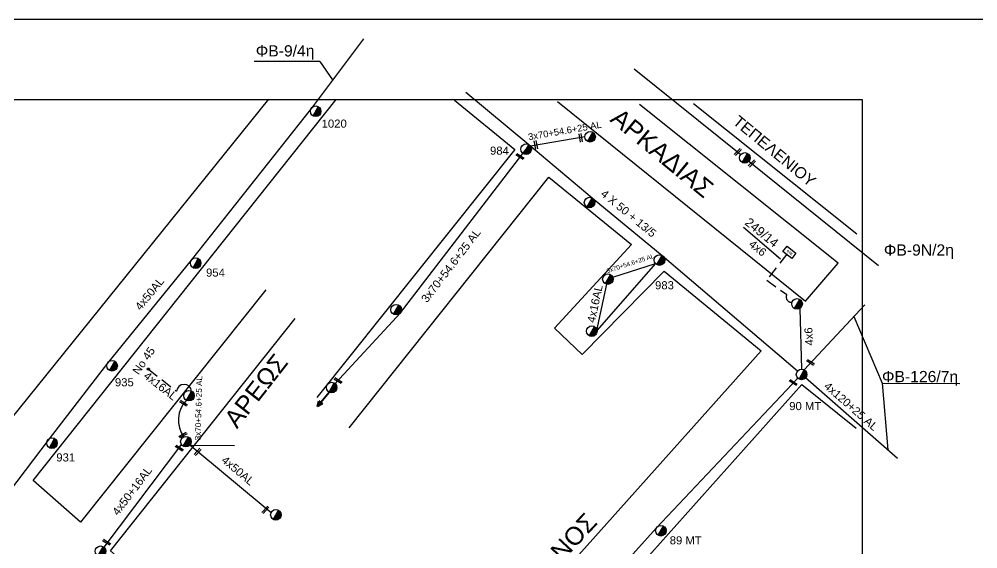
# Model space of a CAD drawing. Header units: millimetres. Extents: x 1421 to 7149, y 887 to 1917.
# Drawn here: x 6801.4 to 7014.8, y 1799.5 to 1917.4 of the extents above; entities that cross this region are included whole.
import ezdxf
from ezdxf.enums import TextEntityAlignment as Align

# ---------------------------------------------------------------- set-up
doc = ezdxf.new("R2010")
doc.units = ezdxf.units.MM
doc.linetypes.add('DASHED', pattern=[19.05, 12.7, -6.35])
for name, color, linetype in [('4 X 50 + 13.5', 7, 'SYN_LINE'), ('Pillar OTE', 7, 'Continuous'), ('Άγνωστα', 7, 'Continuous'), ('Γυμνά εναέρια ΧΤ (3Φ)   4x16AL', 7, 'Continuous'), ('Γυμνά εναέρια ΧΤ (3Φ) 4x50AL', 7, 'Continuous'), ('Γυμνά εναέρια ΧΤ και ΦΟΠ (3Φ)   4x50+16AL', 7, 'Continuous'), ('Εναέρια παροχή ΧΤ 4x16', 7, 'SYN_LINE'), ('Επίτονοι', 7, 'Continuous'), ('Επιγραφές - Σχήματα', 7, 'Continuous'), ('Μηχανική τομή', 7, 'Continuous'), ('Στύλος ΦΜ', 7, 'Continuous'), ('Στύλος ΦΜ @ 1', 7, 'Continuous'), ('Συνδέσεις', 7, 'Continuous'), ('Συνεστραμμένα ΧΤ   3x70+54.6+25 AL', 7, 'SYN_LINE'), ('Συνεστραμμένα ΧΤ   4x120+25 AL', 7, 'SYN_LINE'), ('Υπόβαθρο ΔΕΗ', 7, 'Continuous'), ('Υπόγεια καλώδια Παροχών ΧΤ   4x16AL', 7, 'DASHED'), ('Υπόγεια καλώδια Παροχών ΧΤ   4x6', 7, 'DASHED')]:
    doc.layers.add(name, color=color, linetype=linetype)
doc.styles.add('arial', font='arial.ttf')
doc.styles.get("Standard").update_dxf_attribs({"font": 'arial.ttf'})
doc.linetypes.add('SYN_LINE', pattern='A,0.5,-0.0001,["/\\/\\/\\/",Standard,S=0.1,R=0,X=0,Y=-0.05],-0.25', length=0.7501)
doc.dimstyles.new('ISO-25', dxfattribs={"dimtxt": 2.5, "dimasz": 2.5, "dimexe": 1.25, "dimexo": 0.625, "dimtad": 1, "dimtxsty": 'Standard', "dimcen": 2.5, "dimadec": 0, "dimazin": 0, "dimtfac": 1, "dimtmove": 0, "dimatfit": 3, "dimfxl": 1, "dimarcsym": 0})

# ---------------------------------------------------------------- blocks, each defined once
blk = doc.blocks.new('ΥΠΑΡΧΩΝ ΤΣΙΜΕΝΤΕΝΙΟΣ ΣΤΥΛΟΣ')
at = {"layer": 'Στύλος ΦΜ'}
blk.add_hatch(color=256, dxfattribs=at).paths.add_polyline_path([(-1.29, -2.28, 0.574793), (2.62, 0, 0.268822), (1.3, 2.27)])
blk.add_line((-1.29, -2.28), (1.3, 2.27), dxfattribs=at)
blk.add_circle((0, 0), 2.62, dxfattribs=at)
at = {"layer": 'Στύλος ΦΜ', "flags": 4}
for tag, p in [('ΑΡΙΘΜΟΣ', (-4.68, 8.05)), ('ΤΥΠΟΣ', (-4.91, 3.03))]:
    blk.add_attdef(tag, p, '', height=4, dxfattribs=at)
blk = doc.blocks.new('ΜΗΧΑΝΙΚΗ ΤΟΜΗ')
at = {"layer": 'Μηχανική τομή', "ltscale": 40}
for p, q in [((-3.67, 1.17), (3.91, 1.17)), ((3.91, -0.38), (-3.67, -0.38))]:
    blk.add_line(p, q, dxfattribs=at)
blk = doc.blocks.new('_ΣΥΝΔΕΣΗ')
at = {"layer": 'Συνδέσεις', "linetype": 'SYN_LINE', "ltscale": 40}
blk.add_hatch(color=256, dxfattribs=at).paths.add_polyline_path([(0.5, -0.01, 1), (-0.5, -0.01, 1)])
at = {"layer": 'Συνδέσεις'}
blk.add_circle((0, -0.01), 0.5, dxfattribs=at)
blk = doc.blocks.new('ΕΠΙΤΟΝΟΣ')
at = {"layer": 'Επίτονοι', "lineweight": 40, "ltscale": 40}
blk.add_hatch(color=256, dxfattribs=at).paths.add_polyline_path([(-1.13, 6.47), (0, 9.1), (1.13, 6.47)])
for p, q in [((-1.13, 6.47), (0, 9.1)), ((1.13, 6.47), (-1.13, 6.47)), ((-1.13, 6.47), (0, 6.47)), ((0, 9.1), (1.13, 6.47)), ((0, 6.47), (0, 0))]:
    blk.add_line(p, q, dxfattribs=at)
blk = doc.blocks.new('PILLAR ΟΤΕ')
at = {"layer": 'Pillar OTE', "ltscale": 40}
blk.add_lwpolyline([(-3.31, 2.02), (3.39, 2.02), (3.39, -1.99), (-3.31, -1.99)], close=True, dxfattribs=at)
at = {"layer": 'Pillar OTE', "insert": (-1.81, 0.71), "char_height": 1.3575, "width": 109.961, "attachment_point": 1}
blk.add_mtext('{\\fArial|b1|i0|c161|p34;OTE}', dxfattribs=at)

msp = doc.modelspace()

# ---------------------------------------------------------------- linework, layer by layer
at = {"lineweight": -3, "ltscale": 0.1}
for points in [[(4932.72, 1917.4), (7149.36, 1917.4), (7149.36, 887.4), (4932.72, 887.4)], [(5038.25, 1899.55), (6989.1, 1899.55), (6989.1, 911.99), (5038.25, 911.99)]]:
    msp.add_lwpolyline(points, close=True, dxfattribs=at)
at = {"layer": '4 X 50 + 13.5', "color": 173, "linetype": 'Continuous', "lineweight": -3, "ltscale": 0.2}
for points in [[(6900.87, 1901.12), (6914.86, 1889.48), (6929, 1877.59), (6944.56, 1864.79), (6974.72, 1839.07)], [(6943.07, 1863.01), (6930.06, 1848.12)]]:
    msp.add_lwpolyline(points, dxfattribs=at)
at = {"layer": 'Άγνωστα', "lineweight": -3, "ltscale": 0.1}
for p, q in [((6868.37, 1907.96), (6853.75, 1907.96)), ((6868.37, 1907.96), (6871.21, 1903.87)), ((6987.26, 1851.17), (6993.52, 1836.36)), ((6993.52, 1836.36), (6994.82, 1821.49)), ((6993.52, 1836.36), (7010.87, 1836.27))]:
    msp.add_line(p, q, dxfattribs=at)
at = {"layer": 'Γυμνά εναέρια ΧΤ (3Φ)   4x16AL', "color": 173, "linetype": 'SYN_LINE', "lineweight": -3, "ltscale": 20}
msp.add_lwpolyline([(6930.06, 1848.12), (6932.25, 1858.38)], dxfattribs=at)
at = {"layer": 'Γυμνά εναέρια ΧΤ (3Φ) 4x50AL', "color": 85, "lineweight": -3, "ltscale": 0.2}
msp.add_lwpolyline([(6878.06, 1913.01), (6866.51, 1897.62), (6839.76, 1863.75), (6821.09, 1840.84), (6808.09, 1823.99), (6790.18, 1800.38)], dxfattribs=at)
at = {"layer": 'Γυμνά εναέρια ΧΤ (3Φ) 4x50AL', "color": 151, "lineweight": -3, "ltscale": 0.2}
msp.add_lwpolyline([(6857.5, 1807.48), (6839.46, 1822.57)], dxfattribs=at)
at = {"layer": 'Γυμνά εναέρια ΧΤ και ΦΟΠ (3Φ)   4x50+16AL', "color": 2, "lineweight": -3, "ltscale": 0.2}
msp.add_lwpolyline([(6976.21, 1839.32), (6989.69, 1853.77)], dxfattribs=at)
at = {"layer": 'Γυμνά εναέρια ΧΤ και ΦΟΠ (3Φ)   4x50+16AL', "color": 173, "lineweight": -3, "ltscale": 0.2}
msp.add_lwpolyline([(6974.8, 1837.46), (6943.26, 1804.07), (6912.24, 1769.5), (6894.43, 1749.74), (6873.44, 1724.43)], dxfattribs=at)
at = {"layer": 'Γυμνά εναέρια ΧΤ και ΦΟΠ (3Φ)   4x50+16AL', "color": 151, "lineweight": -3, "ltscale": 0.2}
msp.add_lwpolyline([(6837.54, 1822.75), (6820.25, 1799.88)], dxfattribs=at)
at = {"layer": 'Εναέρια παροχή ΧΤ 4x16', "color": 151, "lineweight": -3, "ltscale": 0.2}
msp.add_arc((6838.15, 1834.39), 1.69, 6.9816, 173.9627, dxfattribs=at)
at = {"layer": 'Συνεστραμμένα ΧΤ   3x70+54.6+25 AL', "color": 151, "lineweight": -3, "ltscale": 20}
for points in [[(6938.31, 1906.36), (6962.06, 1887.25)], [(6963.9, 1885.77), (6992.71, 1862.58)]]:
    msp.add_lwpolyline(points, dxfattribs=at)
at = {"layer": 'Συνεστραμμένα ΧΤ   3x70+54.6+25 AL', "color": 173, "lineweight": -3, "ltscale": 10}
for points in [[(6927.35, 1891.21), (6915.25, 1889.12)], [(6933.59, 1859.96), (6943.07, 1863.01)]]:
    msp.add_lwpolyline(points, dxfattribs=at)
at = {"layer": 'Συνεστραμμένα ΧΤ   3x70+54.6+25 AL', "color": 173, "lineweight": -3, "ltscale": 20}
msp.add_lwpolyline([(6871, 1835.38), (6886.29, 1852), (6914.28, 1888.46)], dxfattribs=at)
at = {"layer": 'Συνεστραμμένα ΧΤ   3x70+54.6+25 AL', "color": 173, "lineweight": -3, "ltscale": 15}
msp.add_lwpolyline([(6975.23, 1853.01), (6975.59, 1839.48)], dxfattribs=at)
at = {"layer": 'Συνεστραμμένα ΧΤ   3x70+54.6+25 AL', "color": 151, "lineweight": -3, "ltscale": 10}
msp.add_lwpolyline([(6839.46, 1822.57), (6849.38, 1822.48)], dxfattribs=at)
msp.add_arc((6843.15, 1828.14), 6.29, 135.4989, 216.4492, dxfattribs=at)
at = {"layer": 'Συνεστραμμένα ΧΤ   4x120+25 AL', "color": 2, "lineweight": -3, "ltscale": 20}
msp.add_lwpolyline([(6975.62, 1838.3), (6975.62, 1838.3), (6975.62, 1838.3)], close=True, dxfattribs=at)
msp.add_lwpolyline([(6996.98, 1819.6), (6976.51, 1837.53)], dxfattribs=at)
at = {"layer": 'Υπόβαθρο ΔΕΗ', "lineweight": -3, "ltscale": 0.2}
msp.add_line((6951.58, 1898.65), (6987.9, 1869.58), dxfattribs=at)
for points in [[(6773.48, 1900.69), (6745.64, 1868.47), (6795.6, 1823.43), (6857.04, 1899.57)], [(6856.34, 1857.13), (6815.09, 1805.41), (6804.58, 1814.66), (6872.01, 1899.49)], [(6898.32, 1899.35), (6911.79, 1888.36), (6867.7, 1833.2)], [(6921.28, 1899.05), (6976.5, 1854.62), (6983.75, 1863.06), (6939.54, 1898.37)], [(6874.91, 1826.38), (6919.36, 1882.23), (6937.77, 1867.21)], [(6945.02, 1861.32), (6966.61, 1843.53), (6880.42, 1747.05), (6821.75, 1799.06), (6862.85, 1850.74)], [(6950.98, 1682.76), (6888.49, 1738.43), (6975.68, 1836.08), (6987.74, 1826.37)]]:
    msp.add_lwpolyline(points, dxfattribs=at)
at = {"layer": 'Υπόβαθρο ΔΕΗ', "linetype": 'Continuous', "lineweight": -3, "ltscale": 0.2}
msp.add_lwpolyline([(6945.02, 1861.32), (6926.8, 1842.72), (6920.58, 1848.57), (6937.77, 1867.21)], dxfattribs=at)
at = {"layer": 'Υπόγεια καλώδια Παροχών ΧΤ   4x16AL', "color": 151, "lineweight": -3, "ltscale": 0.2}
msp.add_lwpolyline([(6830.19, 1839.49), (6836.48, 1834.57)], dxfattribs=at)
at = {"layer": 'Υπόγεια καλώδια Παροχών ΧΤ   4x6', "color": 173, "lineweight": -3, "ltscale": 0.2}
msp.add_lwpolyline([(6972.29, 1865.07), (6967.84, 1859.32), (6972.32, 1856.09, 0.595119), (6973.48, 1854.37)], format="xyb", dxfattribs=at)

# ---------------------------------------------------------------- block references
at = {"layer": 'Pillar OTE', "xscale": 0.375, "yscale": 0.375, "zscale": 0.375, "rotation": 321}
msp.add_blockref('PILLAR ΟΤΕ', (6972.9, 1865.48), dxfattribs=at)
at = {"layer": 'Επίτονοι', "lineweight": -3, "xscale": 0.449999999999818, "yscale": 0.449999999999818, "zscale": 0.449999999999818, "rotation": 140.6735324677385}
msp.add_blockref('ΕΠΙΤΟΝΟΣ', (6870.42, 1834.36), dxfattribs=at)
at = {"layer": 'Μηχανική τομή', "lineweight": -3}
for p, xscale, yscale, zscale, rotation in [((6926.36, 1890.98), 0.2500000000003008, 0.2500000000003008, 0.2500000000003008, 278.9826585544407), ((6916.35, 1889.4), 0.2500000000000823, 0.2500000000000823, 0.2500000000000823, 281.6319313459141), ((6912.84, 1886.76), 0.2500000000001227, 0.2500000000001227, 0.2500000000001227, 327.6127198128529), ((6961.48, 1887.73), 0.2500000000003048, 0.2500000000003048, 0.2500000000003048, 44.77695599864349), ((6964.61, 1885.17), 0.2500000000003048, 0.2500000000003048, 0.2500000000003048, 44.77695599864349), ((6977.52, 1840.91), 0.2500000000001208, 0.2500000000001208, 0.2500000000001208, 327.6127198128536), ((6872.32, 1836.86), 0.2500000000001227, 0.2500000000001227, 0.2500000000001227, 327.6127198128529), ((6973.68, 1836.45), 0.2500000000001208, 0.2500000000001208, 0.2500000000001208, 327.6127198128536), ((6837.94, 1831.81), 0.2500000000001227, 0.2500000000001227, 0.2500000000001227, 327.6127198128529), ((6837.91, 1824.69), 0.2500000000000163, 0.2500000000000163, 0.2500000000000163, 28.98201820060397), ((6837.01, 1821.83), 0.2500000000001227, 0.2500000000001227, 0.2500000000001227, 327.6127198128529), ((6841.23, 1820.97), 0.2499999999999109, 0.2499999999999109, 0.2499999999999109, 47.29971158526179), ((6856.31, 1808.07), 0.2499999999999109, 0.2499999999999109, 0.2499999999999109, 47.29971158526179), ((6820.84, 1800.86), 0.2500000000001227, 0.2500000000001227, 0.2500000000001227, 327.6127198128529)]:
    msp.add_blockref('ΜΗΧΑΝΙΚΗ ΤΟΜΗ', p, dxfattribs=dict(at, xscale=xscale, yscale=yscale, zscale=zscale, rotation=rotation))
at = {"layer": 'Στύλος ΦΜ @ 1', "lineweight": -3, "ltscale": 40}
ref = msp.add_blockref('ΥΠΑΡΧΩΝ ΤΣΙΜΕΝΤΕΝΙΟΣ ΣΤΥΛΟΣ', (6867.44, 1896.89), dxfattribs=dict(at, xscale=0.4499999999998181, yscale=0.4499999999998181, zscale=0.4499999999998181))
ref.add_attrib('ΑΡΙΘΜΟΣ', '1020', (6868.77, 1893.25), dxfattribs={"layer": 'Στύλος ΦΜ', "height": 1.8, "flags": 4})
at = {"layer": 'Στύλος ΦΜ @ 1', "lineweight": -3, "ltscale": 40, "xscale": 0.4499999999998181, "yscale": 0.4499999999998181, "zscale": 0.4499999999998181}
for p in [(6928.53, 1891.22), (6962.98, 1886.51), (6928.41, 1876.57), (6932.49, 1859.53), (6974.6, 1854), (6885.35, 1852.72), (6928.9, 1847.93), (6871, 1835.38), (6839.24, 1833.57), (6838.56, 1823.33), (6858.59, 1807.04), (6819.54, 1798.94)]:
    msp.add_blockref('ΥΠΑΡΧΩΝ ΤΣΙΜΕΝΤΕΝΙΟΣ ΣΤΥΛΟΣ', p, dxfattribs=at)
at = {"layer": 'Στύλος ΦΜ @ 1', "lineweight": -3, "ltscale": 40}
ref = msp.add_blockref('ΥΠΑΡΧΩΝ ΤΣΙΜΕΝΤΕΝΙΟΣ ΣΤΥΛΟΣ', (6914.28, 1888.46), dxfattribs=dict(at, xscale=0.4499999999998181, yscale=0.4499999999998181, zscale=0.4499999999998181))
ref.add_attrib('ΑΡΙΘΜΟΣ', '984', (6906.25, 1887.23), dxfattribs={"layer": 'Στύλος ΦΜ', "height": 1.8, "flags": 4})
ref = msp.add_blockref('ΥΠΑΡΧΩΝ ΤΣΙΜΕΝΤΕΝΙΟΣ ΣΤΥΛΟΣ', (6840.72, 1863.07), dxfattribs=dict(at, xscale=0.4499999999998181, yscale=0.4499999999998181, zscale=0.4499999999998181))
ref.add_attrib('ΑΡΙΘΜΟΣ', '954', (6843.04, 1860.08), dxfattribs={"layer": 'Στύλος ΦΜ', "height": 1.8, "flags": 4})
ref = msp.add_blockref('ΥΠΑΡΧΩΝ ΤΣΙΜΕΝΤΕΝΙΟΣ ΣΤΥΛΟΣ', (6943.98, 1863.77), dxfattribs=dict(at, xscale=0.4499999999998181, yscale=0.4499999999998181, zscale=0.4499999999998181))
ref.add_attrib('ΑΡΙΘΜΟΣ', '983', (6942.99, 1857.26), dxfattribs={"layer": 'Στύλος ΦΜ', "height": 1.8, "flags": 4})
ref = msp.add_blockref('ΥΠΑΡΧΩΝ ΤΣΙΜΕΝΤΕΝΙΟΣ ΣΤΥΛΟΣ', (6822.11, 1840.24), dxfattribs=dict(at, xscale=0.4499999999998181, yscale=0.4499999999998181, zscale=0.4499999999998181))
ref.add_attrib('ΑΡΙΘΜΟΣ', '935', (6822.75, 1835.66), dxfattribs={"layer": 'Στύλος ΦΜ', "height": 1.8, "flags": 4})
ref = msp.add_blockref('ΥΠΑΡΧΩΝ ΤΣΙΜΕΝΤΕΝΙΟΣ ΣΤΥΛΟΣ', (6975.62, 1838.3), dxfattribs=dict(at, xscale=0.4499999999998181, yscale=0.4499999999998181, zscale=0.4499999999998181))
ref.add_attrib('ΑΡΙΘΜΟΣ', '90 MT', (6972.86, 1830.36), dxfattribs={"layer": 'Στύλος ΦΜ', "height": 1.8, "flags": 4})
ref = msp.add_blockref('ΥΠΑΡΧΩΝ ΤΣΙΜΕΝΤΕΝΙΟΣ ΣΤΥΛΟΣ', (6808.74, 1823), dxfattribs=dict(at, xscale=0.4499999999998181, yscale=0.4499999999998181, zscale=0.4499999999998181))
ref.add_attrib('ΑΡΙΘΜΟΣ', '931', (6809.7, 1818.93), dxfattribs={"layer": 'Στύλος ΦΜ', "height": 1.8, "flags": 4})
ref = msp.add_blockref('ΥΠΑΡΧΩΝ ΤΣΙΜΕΝΤΕΝΙΟΣ ΣΤΥΛΟΣ', (6944.29, 1803.51), dxfattribs=dict(at, xscale=0.4499999999998181, yscale=0.4499999999998181, zscale=0.4499999999998181))
ref.add_attrib('ΑΡΙΘΜΟΣ', '89 MT', (6946.26, 1800.47), dxfattribs={"layer": 'Στύλος ΦΜ', "height": 1.8, "flags": 4})
at = {"layer": 'Συνδέσεις', "lineweight": -3, "xscale": 0.4777242751392805, "yscale": 0.4777242751392805, "zscale": 0.4777242751392805}
msp.add_blockref('_ΣΥΝΔΕΣΗ', (6830.19, 1839.5), dxfattribs=at)

# ---------------------------------------------------------------- texts
at = {"lineweight": -3, "ltscale": 40, "width": 64.8866, "attachment_point": 1, "style": 'arial'}
for s, insert, char_height, rotation in [('ΑΡΚΑΔΙΑΣ', (6935.31, 1897.87), 4, 320.4717), ('ΤΕΠΕΛΕΝΙΟΥ', (6961.69, 1896.17), 2.5, 320.4717), ('ΑΡΕΩΣ', (6846.77, 1828.52), 4, 52), ('ΚΥΘΑΙΡΩΝΟΣ', (6902.33, 1780.93), 4, 47.0377)]:
    msp.add_mtext(s, dxfattribs=dict(at, insert=insert, char_height=char_height, rotation=rotation))
at = {"layer": 'Άγνωστα', "lineweight": -3, "ltscale": 0.1}
for s, p in [('ΦΒ-9/4η', (6860.64, 1910.35)), ('ΦΒ-9N/2η', (7001.73, 1866.01)), ('ΦΒ-126/7η', (7001.99, 1837.83))]:
    msp.add_text(s, height=2.5, dxfattribs=at).set_placement(p, align=Align.MIDDLE_CENTER)
for s, height, rotation, p in [('3x70+54.6+25 AL', 1.5, 9.8089, (6922.91, 1892.58)), ('4 X 50 + 13/5', 1.8, 320.5667, (6937.1, 1874.16)), ('249/14', 2, 321, (6966.75, 1869.91)), ('3x70+54.6+25 AL', 1.8, 52.4816, (6897.54, 1862.55)), ('4x6', 1.8, 321, (6965.85, 1866.43)), ('3x70+54.6+25 AL', 1, 17.8482, (6937.49, 1863.04)), ('4x50AL', 1.8, 50.8195, (6830.45, 1856.28)), ('4x16AL', 1.8, 77.9708, (6929.6, 1854.04)), ('4x6', 1.8, 93.764, (6977.22, 1846.75)), ('No 45', 1.8, 55.2818, (6829.16, 1841.37)), ('4x16AL', 1.8, 321.9355, (6832.9, 1835.74)), ('3x70+54.6+25 AL', 1.3, 88.6618, (6841.37, 1830.8)), ('4x120+25 AL', 1.8, 318.791, (6986.64, 1831.2)), ('4x50AL', 1.8, 320.0798, (6850.15, 1816.89)), ('4x50+16AL', 1.8, 52.9206, (6826.57, 1812.38))]:
    msp.add_text(s, height=height, rotation=rotation, dxfattribs=at).set_placement(p, align=Align.MIDDLE_CENTER)

# ---------------------------------------------------------------- leaders
at = {"layer": 'Επιγραφές - Σχήματα', "ltscale": 40}
msp.add_leader([(6970.89, 1863.97), (6962.66, 1870.99)], dimstyle='ISO-25', override={"dimasz": 1, "dimtad": 0}, dxfattribs=at)

doc.saveas('drawing.dxf')
